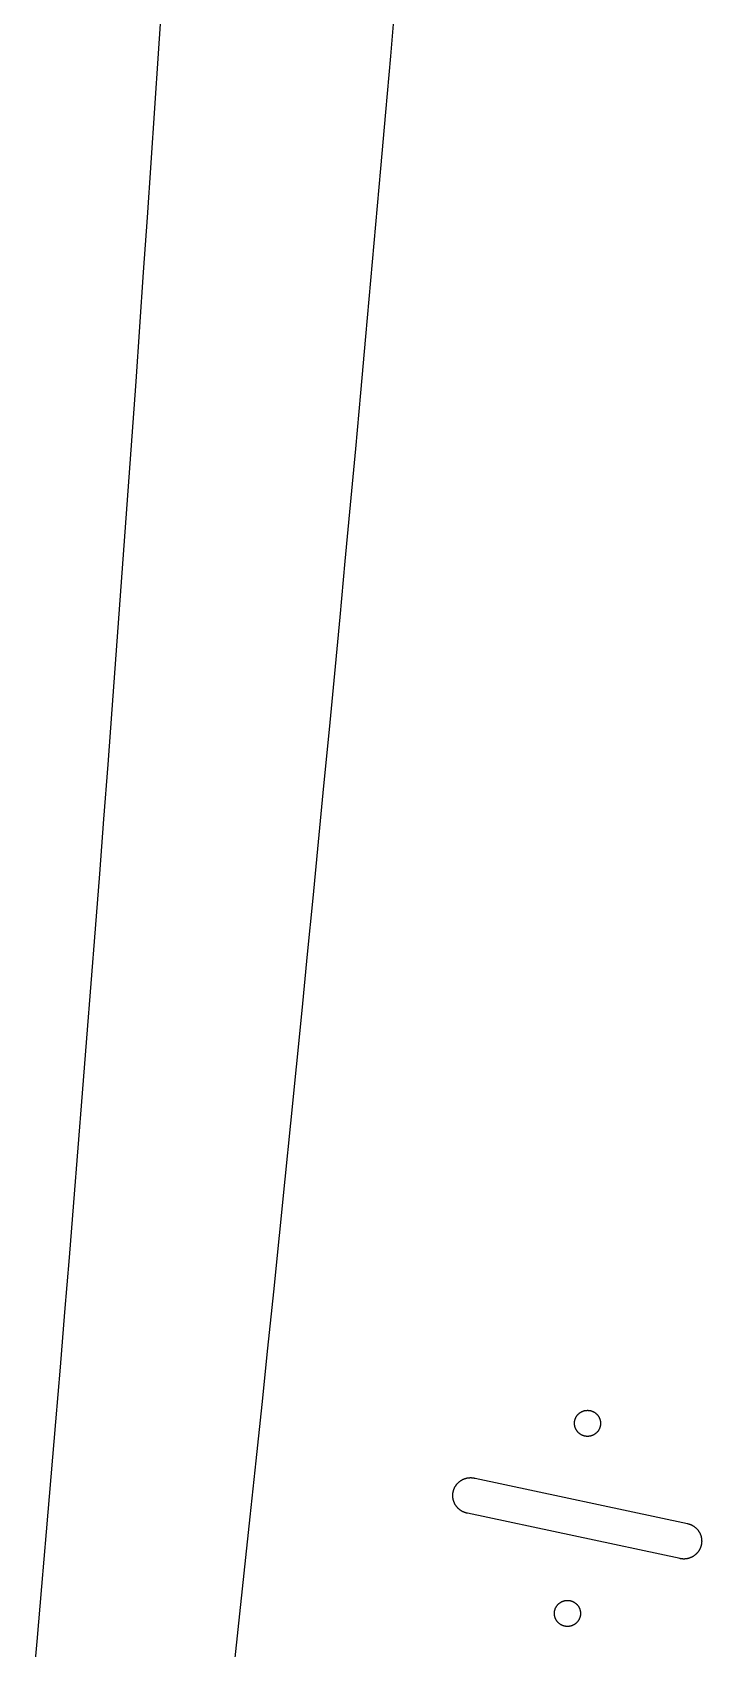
# Model space of a CAD drawing. Extents: x 50 to 1155, y -2400 to -33.
# Drawn here: x 548.7 to 754.2, y -1025.5 to -529.4 of the extents above; entities that cross this region are included whole.
import ezdxf

# ---------------------------------------------------------------- set-up
doc = ezdxf.new("R2010")
doc.units = 0
doc.layers.get('0').update_dxf_attribs({"color": 18, "linetype": 'CONTINUOUS'})

msp = doc.modelspace()

# ---------------------------------------------------------------- linework, layer by layer
at = {"color": 18}
for p, q in [((684.614, -973.21), (749.809, -987.14)), ((747.51, -997.9), (682.315, -983.96))]:
    msp.add_line(p, q, dxfattribs=at)
for points in [[(548.725, -1040.18, 0), (550.188, -1023.33, 0), (551.638, -1006.48, 0), (553.077, -989.639, 0), (554.504, -972.797, 0), (555.918, -955.959, 0), (557.321, -939.123, 0), (558.712, -922.29, 0), (560.091, -905.46, 0), (561.459, -888.632, 0), (562.814, -871.807, 0), (564.158, -854.985, 0), (565.489, -838.166, 0), (566.809, -821.35, 0), (568.117, -804.536, 0), (569.413, -787.725, 0), (570.697, -770.917, 0), (571.969, -754.112, 0), (573.23, -737.31, 0), (574.479, -720.51, 0), (575.716, -703.713, 0), (576.941, -686.92, 0), (578.154, -670.129, 0), (579.356, -653.341, 0), (580.545, -636.556, 0), (581.723, -619.774, 0), (582.89, -602.995, 0), (584.044, -586.218, 0), (585.187, -569.445, 0), (586.318, -552.675, 0), (587.437, -535.907, 0), (588.544, -519.143, 0)], [(610.073, -1037, 0), (611.93, -1019.7, 0), (613.773, -1002.41, 0), (615.604, -985.123, 0), (617.423, -967.838, 0), (619.228, -950.557, 0), (621.021, -933.278, 0), (622.8, -916.002, 0), (624.567, -898.729, 0), (626.322, -881.46, 0), (628.063, -864.194, 0), (629.792, -846.931, 0), (631.508, -829.671, 0), (633.211, -812.414, 0), (634.902, -795.16, 0), (636.579, -777.91, 0), (638.244, -760.662, 0), (639.897, -743.418, 0), (641.536, -726.178, 0), (643.163, -708.94, 0), (644.778, -691.706, 0), (646.379, -674.475, 0), (647.968, -657.247, 0), (649.545, -640.023, 0), (651.108, -622.802, 0), (652.659, -605.584, 0), (654.198, -588.37, 0), (655.724, -571.159, 0), (657.237, -553.951, 0), (658.737, -536.747, 0), (660.225, -519.546, 0)], [(719.126, -952.38, 0), (719.205, -952.381, 0), (719.285, -952.383, 0), (719.365, -952.387, 0), (719.446, -952.393, 0), (719.527, -952.4, 0), (719.609, -952.409, 0), (719.691, -952.42, 0), (719.774, -952.433, 0), (719.856, -952.447, 0), (719.939, -952.464, 0), (720.022, -952.482, 0), (720.106, -952.502, 0), (720.189, -952.524, 0), (720.272, -952.548, 0), (720.355, -952.574, 0), (720.438, -952.601, 0), (720.521, -952.631, 0), (720.604, -952.663, 0), (720.686, -952.697, 0), (720.767, -952.732, 0), (720.849, -952.77, 0), (720.929, -952.81, 0), (721.009, -952.851, 0), (721.089, -952.895, 0), (721.167, -952.94, 0), (721.245, -952.987, 0), (721.322, -953.037, 0), (721.398, -953.088, 0), (721.473, -953.141, 0), (721.547, -953.196, 0), (721.619, -953.252, 0), (721.691, -953.31, 0), (721.761, -953.37, 0), (721.829, -953.432, 0), (721.897, -953.495, 0), (721.963, -953.56, 0), (722.027, -953.626, 0), (722.09, -953.694, 0), (722.151, -953.763, 0), (722.21, -953.833, 0), (722.268, -953.905, 0), (722.324, -953.978, 0), (722.379, -954.052, 0), (722.431, -954.127, 0), (722.482, -954.203, 0), (722.531, -954.28, 0), (722.577, -954.358, 0), (722.622, -954.437, 0), (722.665, -954.517, 0), (722.707, -954.597, 0), (722.746, -954.678, 0), (722.783, -954.759, 0), (722.818, -954.841, 0), (722.851, -954.923, 0), (722.882, -955.006, 0), (722.912, -955.088, 0), (722.939, -955.171, 0), (722.964, -955.255, 0), (722.988, -955.338, 0), (723.009, -955.421, 0), (723.029, -955.504, 0), (723.047, -955.587, 0), (723.063, -955.67, 0), (723.077, -955.753, 0), (723.089, -955.835, 0), (723.099, -955.917, 0), (723.108, -955.999, 0), (723.115, -956.08, 0), (723.12, -956.161, 0), (723.124, -956.241, 0), (723.126, -956.321, 0), (723.126, -956.4, 0), (723.125, -956.479, 0), (723.122, -956.559, 0), (723.118, -956.639, 0), (723.111, -956.72, 0), (723.104, -956.802, 0), (723.094, -956.884, 0), (723.083, -956.966, 0), (723.07, -957.048, 0), (723.055, -957.131, 0), (723.038, -957.214, 0), (723.019, -957.297, 0), (722.999, -957.38, 0), (722.976, -957.464, 0), (722.952, -957.547, 0), (722.926, -957.63, 0), (722.897, -957.713, 0), (722.867, -957.796, 0), (722.835, -957.878, 0), (722.801, -957.96, 0), (722.764, -958.042, 0), (722.726, -958.123, 0), (722.686, -958.203, 0), (722.644, -958.283, 0), (722.6, -958.362, 0), (722.554, -958.441, 0), (722.506, -958.518, 0), (722.457, -958.595, 0), (722.405, -958.671, 0), (722.352, -958.745, 0), (722.297, -958.819, 0), (722.24, -958.891, 0), (722.181, -958.962, 0), (722.121, -959.032, 0), (722.059, -959.1, 0), (721.995, -959.167, 0), (721.93, -959.233, 0), (721.863, -959.297, 0), (721.795, -959.359, 0), (721.726, -959.42, 0), (721.655, -959.479, 0), (721.583, -959.536, 0), (721.51, -959.592, 0), (721.435, -959.646, 0), (721.36, -959.698, 0), (721.284, -959.748, 0), (721.206, -959.796, 0), (721.128, -959.843, 0), (721.049, -959.887, 0), (720.969, -959.93, 0), (720.889, -959.97, 0), (720.808, -960.009, 0), (720.727, -960.046, 0), (720.645, -960.081, 0), (720.562, -960.113, 0), (720.48, -960.144, 0), (720.397, -960.173, 0), (720.314, -960.2, 0), (720.231, -960.224, 0), (720.147, -960.247, 0), (720.064, -960.268, 0), (719.981, -960.288, 0), (719.898, -960.305, 0), (719.815, -960.32, 0), (719.732, -960.334, 0), (719.65, -960.346, 0), (719.568, -960.355, 0), (719.487, -960.364, 0), (719.406, -960.37, 0), (719.325, -960.375, 0), (719.245, -960.378, 0), (719.166, -960.38, 0), (719.086, -960.38, 0), (719.007, -960.378, 0), (718.927, -960.375, 0), (718.846, -960.37, 0), (718.765, -960.364, 0), (718.684, -960.355, 0), (718.602, -960.346, 0), (718.52, -960.334, 0), (718.437, -960.32, 0), (718.354, -960.305, 0), (718.271, -960.288, 0), (718.188, -960.268, 0), (718.105, -960.247, 0), (718.021, -960.224, 0), (717.938, -960.2, 0), (717.855, -960.173, 0), (717.772, -960.144, 0), (717.69, -960.113, 0), (717.607, -960.081, 0), (717.525, -960.046, 0), (717.444, -960.009, 0), (717.363, -959.97, 0), (717.283, -959.93, 0), (717.203, -959.887, 0), (717.124, -959.843, 0), (717.046, -959.796, 0), (716.968, -959.748, 0), (716.892, -959.698, 0), (716.817, -959.646, 0), (716.742, -959.592, 0), (716.669, -959.536, 0), (716.597, -959.479, 0), (716.526, -959.42, 0), (716.457, -959.359, 0), (716.389, -959.297, 0), (716.322, -959.233, 0), (716.257, -959.167, 0), (716.193, -959.1, 0), (716.131, -959.032, 0), (716.071, -958.962, 0), (716.012, -958.891, 0), (715.955, -958.819, 0), (715.9, -958.745, 0), (715.847, -958.671, 0), (715.795, -958.595, 0), (715.746, -958.518, 0), (715.698, -958.441, 0), (715.652, -958.362, 0), (715.608, -958.283, 0), (715.566, -958.203, 0), (715.526, -958.123, 0), (715.488, -958.042, 0), (715.451, -957.96, 0), (715.417, -957.878, 0), (715.385, -957.796, 0), (715.355, -957.713, 0), (715.326, -957.63, 0), (715.3, -957.547, 0), (715.276, -957.464, 0), (715.253, -957.38, 0), (715.233, -957.297, 0), (715.214, -957.214, 0), (715.197, -957.131, 0), (715.182, -957.048, 0), (715.169, -956.966, 0), (715.158, -956.884, 0), (715.148, -956.802, 0), (715.141, -956.72, 0), (715.134, -956.639, 0), (715.13, -956.559, 0), (715.127, -956.479, 0), (715.126, -956.4, 0), (715.126, -956.321, 0), (715.128, -956.241, 0), (715.132, -956.161, 0), (715.137, -956.08, 0), (715.144, -955.999, 0), (715.153, -955.917, 0), (715.163, -955.835, 0), (715.175, -955.753, 0), (715.189, -955.67, 0), (715.205, -955.587, 0), (715.223, -955.504, 0), (715.243, -955.421, 0), (715.264, -955.338, 0), (715.288, -955.255, 0), (715.313, -955.171, 0), (715.34, -955.088, 0), (715.37, -955.006, 0), (715.401, -954.923, 0), (715.434, -954.841, 0), (715.469, -954.759, 0), (715.506, -954.678, 0), (715.545, -954.597, 0), (715.587, -954.517, 0), (715.63, -954.437, 0), (715.675, -954.358, 0), (715.721, -954.28, 0), (715.77, -954.203, 0), (715.821, -954.127, 0), (715.873, -954.052, 0), (715.928, -953.978, 0), (715.984, -953.905, 0), (716.042, -953.833, 0), (716.101, -953.763, 0), (716.162, -953.694, 0), (716.225, -953.626, 0), (716.289, -953.56, 0), (716.355, -953.495, 0), (716.423, -953.432, 0), (716.491, -953.37, 0), (716.561, -953.31, 0), (716.633, -953.252, 0), (716.705, -953.196, 0), (716.779, -953.141, 0), (716.854, -953.088, 0), (716.93, -953.037, 0), (717.007, -952.987, 0), (717.085, -952.94, 0), (717.163, -952.895, 0), (717.243, -952.851, 0), (717.323, -952.81, 0), (717.403, -952.77, 0), (717.485, -952.732, 0), (717.566, -952.697, 0), (717.648, -952.663, 0), (717.731, -952.631, 0), (717.814, -952.601, 0), (717.897, -952.574, 0), (717.98, -952.548, 0), (718.063, -952.524, 0), (718.146, -952.502, 0), (718.23, -952.482, 0), (718.313, -952.464, 0), (718.396, -952.447, 0), (718.478, -952.433, 0), (718.561, -952.42, 0), (718.643, -952.409, 0), (718.725, -952.4, 0), (718.806, -952.393, 0), (718.887, -952.387, 0), (718.967, -952.383, 0), (719.047, -952.381, 0), (719.126, -952.38, 0)], [(682.315, -983.96, 0), (682.218, -983.942, 0), (682.122, -983.922, 0), (682.025, -983.9, 0), (681.927, -983.877, 0), (681.83, -983.851, 0), (681.733, -983.824, 0), (681.636, -983.795, 0), (681.539, -983.764, 0), (681.443, -983.73, 0), (681.346, -983.695, 0), (681.25, -983.658, 0), (681.154, -983.619, 0), (681.058, -983.578, 0), (680.963, -983.535, 0), (680.869, -983.491, 0), (680.775, -983.444, 0), (680.682, -983.395, 0), (680.589, -983.344, 0), (680.497, -983.292, 0), (680.406, -983.237, 0), (680.316, -983.181, 0), (680.226, -983.123, 0), (680.138, -983.063, 0), (680.051, -983.001, 0), (679.965, -982.937, 0), (679.88, -982.872, 0), (679.796, -982.805, 0), (679.713, -982.736, 0), (679.632, -982.666, 0), (679.552, -982.593, 0), (679.473, -982.52, 0), (679.396, -982.445, 0), (679.32, -982.368, 0), (679.246, -982.29, 0), (679.174, -982.21, 0), (679.103, -982.129, 0), (679.033, -982.047, 0), (678.966, -981.963, 0), (678.9, -981.879, 0), (678.836, -981.793, 0), (678.773, -981.706, 0), (678.713, -981.618, 0), (678.654, -981.529, 0), (678.597, -981.439, 0), (678.542, -981.348, 0), (678.489, -981.256, 0), (678.438, -981.164, 0), (678.388, -981.071, 0), (678.341, -980.977, 0), (678.296, -980.883, 0), (678.252, -980.788, 0), (678.211, -980.692, 0), (678.171, -980.597, 0), (678.133, -980.5, 0), (678.098, -980.404, 0), (678.064, -980.307, 0), (678.032, -980.21, 0), (678.002, -980.113, 0), (677.974, -980.016, 0), (677.948, -979.919, 0), (677.924, -979.822, 0), (677.902, -979.725, 0), (677.882, -979.628, 0), (677.863, -979.532, 0), (677.846, -979.435, 0), (677.832, -979.339, 0), (677.818, -979.243, 0), (677.807, -979.147, 0), (677.797, -979.052, 0), (677.789, -978.958, 0), (677.783, -978.863, 0), (677.778, -978.77, 0), (677.775, -978.677, 0), (677.774, -978.584, 0), (677.774, -978.492, 0), (677.776, -978.399, 0), (677.779, -978.306, 0), (677.784, -978.212, 0), (677.79, -978.118, 0), (677.799, -978.023, 0), (677.808, -977.928, 0), (677.82, -977.832, 0), (677.833, -977.736, 0), (677.849, -977.64, 0), (677.866, -977.544, 0), (677.884, -977.447, 0), (677.905, -977.35, 0), (677.928, -977.253, 0), (677.952, -977.156, 0), (677.978, -977.059, 0), (678.006, -976.962, 0), (678.036, -976.865, 0), (678.069, -976.768, 0), (678.103, -976.671, 0), (678.138, -976.575, 0), (678.176, -976.479, 0), (678.216, -976.383, 0), (678.258, -976.288, 0), (678.302, -976.193, 0), (678.347, -976.099, 0), (678.395, -976.005, 0), (678.445, -975.912, 0), (678.496, -975.82, 0), (678.549, -975.728, 0), (678.605, -975.637, 0), (678.662, -975.548, 0), (678.721, -975.459, 0), (678.782, -975.371, 0), (678.844, -975.284, 0), (678.909, -975.198, 0), (678.975, -975.114, 0), (679.043, -975.03, 0), (679.112, -974.948, 0), (679.183, -974.867, 0), (679.256, -974.788, 0), (679.331, -974.71, 0), (679.406, -974.634, 0), (679.484, -974.559, 0), (679.563, -974.485, 0), (679.643, -974.413, 0), (679.724, -974.343, 0), (679.807, -974.274, 0), (679.891, -974.207, 0), (679.976, -974.142, 0), (680.063, -974.079, 0), (680.15, -974.017, 0), (680.239, -973.958, 0), (680.328, -973.9, 0), (680.418, -973.844, 0), (680.51, -973.789, 0), (680.602, -973.737, 0), (680.694, -973.687, 0), (680.788, -973.638, 0), (680.882, -973.592, 0), (680.976, -973.547, 0), (681.071, -973.504, 0), (681.167, -973.464, 0), (681.263, -973.425, 0), (681.359, -973.388, 0), (681.456, -973.353, 0), (681.553, -973.321, 0), (681.649, -973.29, 0), (681.747, -973.261, 0), (681.844, -973.233, 0), (681.941, -973.208, 0), (682.038, -973.185, 0), (682.135, -973.163, 0), (682.232, -973.144, 0), (682.328, -973.126, 0), (682.425, -973.11, 0), (682.521, -973.096, 0), (682.616, -973.084, 0), (682.712, -973.073, 0), (682.807, -973.064, 0), (682.901, -973.057, 0), (682.995, -973.051, 0), (683.089, -973.047, 0), (683.182, -973.045, 0), (683.274, -973.044, 0)], [(683.274, -973.044, 0), (683.287, -973.044, 0), (683.301, -973.044, 0), (683.315, -973.044, 0), (683.328, -973.044, 0), (683.342, -973.045, 0), (683.356, -973.045, 0), (683.37, -973.045, 0), (683.383, -973.045, 0), (683.397, -973.046, 0), (683.411, -973.046, 0), (683.425, -973.046, 0), (683.438, -973.047, 0), (683.452, -973.047, 0), (683.466, -973.048, 0), (683.48, -973.048, 0), (683.494, -973.049, 0), (683.507, -973.049, 0), (683.521, -973.05, 0), (683.535, -973.05, 0), (683.549, -973.051, 0), (683.563, -973.052, 0), (683.577, -973.053, 0), (683.591, -973.053, 0), (683.605, -973.054, 0), (683.619, -973.055, 0), (683.632, -973.056, 0), (683.646, -973.057, 0), (683.66, -973.058, 0), (683.674, -973.059, 0), (683.688, -973.06, 0), (683.702, -973.061, 0), (683.716, -973.062, 0), (683.73, -973.063, 0), (683.744, -973.064, 0), (683.758, -973.066, 0), (683.773, -973.067, 0), (683.787, -973.068, 0), (683.801, -973.07, 0), (683.815, -973.071, 0), (683.829, -973.072, 0), (683.843, -973.074, 0), (683.857, -973.075, 0), (683.871, -973.077, 0), (683.885, -973.078, 0), (683.899, -973.08, 0), (683.914, -973.082, 0), (683.928, -973.083, 0), (683.942, -973.085, 0), (683.956, -973.087, 0), (683.97, -973.088, 0), (683.984, -973.09, 0), (683.999, -973.092, 0), (684.013, -973.094, 0), (684.027, -973.096, 0), (684.041, -973.098, 0), (684.055, -973.1, 0), (684.07, -973.102, 0), (684.084, -973.104, 0), (684.098, -973.106, 0), (684.112, -973.109, 0), (684.127, -973.111, 0), (684.141, -973.113, 0), (684.155, -973.115, 0), (684.169, -973.118, 0), (684.184, -973.12, 0), (684.198, -973.122, 0), (684.212, -973.125, 0), (684.227, -973.127, 0), (684.241, -973.13, 0), (684.255, -973.132, 0), (684.269, -973.135, 0), (684.284, -973.138, 0), (684.298, -973.14, 0), (684.312, -973.143, 0), (684.327, -973.146, 0), (684.341, -973.149, 0), (684.355, -973.152, 0), (684.37, -973.155, 0), (684.384, -973.157, 0), (684.398, -973.16, 0), (684.413, -973.163, 0), (684.427, -973.167, 0), (684.442, -973.17, 0), (684.456, -973.173, 0), (684.47, -973.176, 0), (684.485, -973.179, 0), (684.499, -973.182, 0), (684.513, -973.186, 0), (684.528, -973.189, 0), (684.542, -973.192, 0), (684.556, -973.196, 0), (684.571, -973.199, 0), (684.585, -973.203, 0), (684.6, -973.206, 0), (684.614, -973.21, 0)], [(749.809, -987.14, 0), (749.883, -987.156, 0), (749.956, -987.174, 0), (750.03, -987.192, 0), (750.104, -987.211, 0), (750.177, -987.232, 0), (750.251, -987.254, 0), (750.324, -987.277, 0), (750.398, -987.3, 0), (750.471, -987.325, 0), (750.545, -987.352, 0), (750.618, -987.379, 0), (750.691, -987.407, 0), (750.763, -987.437, 0), (750.836, -987.467, 0), (750.908, -987.499, 0), (750.98, -987.532, 0), (751.052, -987.566, 0), (751.123, -987.601, 0), (751.194, -987.637, 0), (751.265, -987.675, 0), (751.335, -987.713, 0), (751.405, -987.753, 0), (751.475, -987.793, 0), (751.544, -987.835, 0), (751.612, -987.878, 0), (751.68, -987.922, 0), (751.747, -987.967, 0), (751.814, -988.013, 0), (751.88, -988.06, 0), (751.946, -988.108, 0), (752.011, -988.157, 0), (752.075, -988.207, 0), (752.138, -988.258, 0), (752.201, -988.31, 0), (752.263, -988.363, 0), (752.324, -988.417, 0), (752.385, -988.472, 0), (752.445, -988.528, 0), (752.504, -988.584, 0), (752.562, -988.642, 0), (752.619, -988.7, 0), (752.675, -988.76, 0), (752.731, -988.82, 0), (752.785, -988.881, 0), (752.839, -988.942, 0), (752.891, -989.005, 0), (752.943, -989.068, 0), (752.994, -989.132, 0), (753.043, -989.196, 0), (753.092, -989.261, 0), (753.14, -989.327, 0), (753.186, -989.393, 0), (753.232, -989.46, 0), (753.276, -989.528, 0), (753.32, -989.596, 0), (753.362, -989.665, 0), (753.403, -989.734, 0), (753.443, -989.803, 0), (753.483, -989.873, 0), (753.521, -989.944, 0), (753.557, -990.015, 0), (753.593, -990.086, 0), (753.628, -990.157, 0), (753.661, -990.229, 0), (753.694, -990.301, 0), (753.725, -990.374, 0), (753.755, -990.446, 0), (753.784, -990.519, 0), (753.812, -990.592, 0), (753.839, -990.666, 0), (753.865, -990.739, 0), (753.889, -990.812, 0), (753.913, -990.886, 0), (753.935, -990.96, 0), (753.956, -991.033, 0), (753.976, -991.107, 0), (753.995, -991.181, 0), (754.013, -991.254, 0), (754.03, -991.328, 0), (754.046, -991.401, 0), (754.061, -991.475, 0), (754.074, -991.548, 0), (754.087, -991.621, 0), (754.099, -991.694, 0), (754.109, -991.767, 0), (754.119, -991.84, 0), (754.127, -991.912, 0), (754.135, -991.984, 0), (754.141, -992.056, 0), (754.147, -992.128, 0), (754.152, -992.2, 0), (754.155, -992.271, 0), (754.158, -992.342, 0), (754.16, -992.412, 0), (754.161, -992.482, 0), (754.161, -992.552, 0), (754.16, -992.622, 0), (754.158, -992.693, 0), (754.156, -992.763, 0), (754.152, -992.835, 0), (754.147, -992.906, 0), (754.142, -992.978, 0), (754.135, -993.05, 0), (754.128, -993.122, 0), (754.119, -993.194, 0), (754.11, -993.267, 0), (754.1, -993.34, 0), (754.088, -993.413, 0), (754.075, -993.486, 0), (754.062, -993.559, 0), (754.047, -993.633, 0), (754.032, -993.706, 0), (754.015, -993.78, 0), (753.997, -993.853, 0), (753.978, -993.927, 0), (753.958, -994.001, 0), (753.937, -994.074, 0), (753.914, -994.148, 0), (753.891, -994.222, 0), (753.867, -994.295, 0), (753.841, -994.368, 0), (753.814, -994.442, 0), (753.787, -994.515, 0), (753.758, -994.588, 0), (753.728, -994.66, 0), (753.696, -994.733, 0), (753.664, -994.805, 0), (753.631, -994.877, 0), (753.596, -994.948, 0), (753.56, -995.019, 0), (753.524, -995.09, 0), (753.486, -995.161, 0), (753.447, -995.231, 0), (753.407, -995.301, 0), (753.365, -995.37, 0), (753.323, -995.438, 0), (753.28, -995.506, 0), (753.235, -995.574, 0), (753.19, -995.641, 0), (753.143, -995.708, 0), (753.096, -995.773, 0), (753.047, -995.839, 0), (752.998, -995.903, 0), (752.947, -995.967, 0), (752.895, -996.03, 0), (752.843, -996.093, 0), (752.789, -996.154, 0), (752.735, -996.215, 0), (752.68, -996.275, 0), (752.623, -996.335, 0), (752.566, -996.393, 0), (752.508, -996.451, 0), (752.45, -996.508, 0), (752.39, -996.563, 0), (752.329, -996.618, 0), (752.268, -996.672, 0), (752.206, -996.726, 0), (752.143, -996.778, 0), (752.08, -996.829, 0), (752.016, -996.879, 0), (751.951, -996.928, 0), (751.885, -996.976, 0), (751.819, -997.023, 0), (751.753, -997.07, 0), (751.685, -997.115, 0), (751.618, -997.159, 0), (751.549, -997.201, 0), (751.48, -997.243, 0), (751.411, -997.284, 0), (751.341, -997.324, 0), (751.271, -997.362, 0), (751.2, -997.4, 0), (751.129, -997.436, 0), (751.058, -997.471, 0), (750.986, -997.505, 0), (750.914, -997.538, 0), (750.842, -997.57, 0), (750.769, -997.601, 0), (750.697, -997.63, 0), (750.624, -997.659, 0), (750.551, -997.686, 0), (750.477, -997.712, 0), (750.404, -997.738, 0), (750.33, -997.762, 0), (750.257, -997.784, 0), (750.183, -997.806, 0), (750.11, -997.827, 0), (750.036, -997.846, 0), (749.962, -997.865, 0), (749.889, -997.882, 0), (749.815, -997.899, 0), (749.742, -997.914, 0), (749.668, -997.928, 0), (749.595, -997.941, 0), (749.522, -997.953, 0), (749.449, -997.965, 0), (749.376, -997.975, 0), (749.303, -997.984, 0), (749.231, -997.992, 0), (749.159, -997.999, 0), (749.087, -998.005, 0), (749.016, -998.01, 0), (748.944, -998.014, 0), (748.873, -998.017, 0), (748.803, -998.02, 0), (748.732, -998.021, 0), (748.662, -998.021, 0), (748.592, -998.021, 0), (748.522, -998.02, 0), (748.451, -998.017, 0), (748.381, -998.014, 0), (748.309, -998.01, 0), (748.238, -998.005, 0), (748.166, -997.999, 0), (748.094, -997.992, 0), (748.021, -997.984, 0), (747.949, -997.975, 0), (747.876, -997.965, 0), (747.803, -997.954, 0), (747.73, -997.942, 0), (747.657, -997.929, 0), (747.583, -997.915, 0), (747.51, -997.9, 0)], [(712.963, -1010.72, 0), (713.042, -1010.72, 0), (713.122, -1010.72, 0), (713.202, -1010.73, 0), (713.283, -1010.73, 0), (713.364, -1010.74, 0), (713.446, -1010.75, 0), (713.528, -1010.76, 0), (713.611, -1010.77, 0), (713.693, -1010.79, 0), (713.776, -1010.8, 0), (713.859, -1010.82, 0), (713.943, -1010.84, 0), (714.026, -1010.86, 0), (714.109, -1010.89, 0), (714.192, -1010.91, 0), (714.275, -1010.94, 0), (714.358, -1010.97, 0), (714.441, -1011, 0), (714.523, -1011.04, 0), (714.604, -1011.07, 0), (714.686, -1011.11, 0), (714.766, -1011.15, 0), (714.846, -1011.19, 0), (714.926, -1011.23, 0), (715.004, -1011.28, 0), (715.082, -1011.33, 0), (715.159, -1011.38, 0), (715.235, -1011.43, 0), (715.31, -1011.48, 0), (715.384, -1011.54, 0), (715.456, -1011.59, 0), (715.528, -1011.65, 0), (715.598, -1011.71, 0), (715.666, -1011.77, 0), (715.734, -1011.84, 0), (715.8, -1011.9, 0), (715.864, -1011.97, 0), (715.927, -1012.03, 0), (715.988, -1012.1, 0), (716.047, -1012.17, 0), (716.105, -1012.24, 0), (716.161, -1012.32, 0), (716.216, -1012.39, 0), (716.268, -1012.47, 0), (716.319, -1012.54, 0), (716.368, -1012.62, 0), (716.414, -1012.7, 0), (716.459, -1012.78, 0), (716.502, -1012.86, 0), (716.544, -1012.94, 0), (716.583, -1013.02, 0), (716.62, -1013.1, 0), (716.655, -1013.18, 0), (716.688, -1013.26, 0), (716.719, -1013.35, 0), (716.749, -1013.43, 0), (716.776, -1013.51, 0), (716.801, -1013.59, 0), (716.825, -1013.68, 0), (716.846, -1013.76, 0), (716.866, -1013.84, 0), (716.884, -1013.93, 0), (716.9, -1014.01, 0), (716.914, -1014.09, 0), (716.926, -1014.18, 0), (716.936, -1014.26, 0), (716.945, -1014.34, 0), (716.952, -1014.42, 0), (716.957, -1014.5, 0), (716.961, -1014.58, 0), (716.963, -1014.66, 0), (716.963, -1014.74, 0), (716.962, -1014.82, 0), (716.959, -1014.9, 0), (716.955, -1014.98, 0), (716.948, -1015.06, 0), (716.941, -1015.14, 0), (716.931, -1015.22, 0), (716.92, -1015.31, 0), (716.907, -1015.39, 0), (716.892, -1015.47, 0), (716.875, -1015.55, 0), (716.856, -1015.64, 0), (716.836, -1015.72, 0), (716.813, -1015.8, 0), (716.789, -1015.89, 0), (716.763, -1015.97, 0), (716.734, -1016.05, 0), (716.704, -1016.14, 0), (716.672, -1016.22, 0), (716.638, -1016.3, 0), (716.601, -1016.38, 0), (716.563, -1016.46, 0), (716.523, -1016.54, 0), (716.481, -1016.62, 0), (716.437, -1016.7, 0), (716.391, -1016.78, 0), (716.343, -1016.86, 0), (716.294, -1016.94, 0), (716.242, -1017.01, 0), (716.189, -1017.09, 0), (716.134, -1017.16, 0), (716.077, -1017.23, 0), (716.018, -1017.3, 0), (715.958, -1017.37, 0), (715.896, -1017.44, 0), (715.832, -1017.51, 0), (715.767, -1017.57, 0), (715.7, -1017.64, 0), (715.632, -1017.7, 0), (715.563, -1017.76, 0), (715.492, -1017.82, 0), (715.42, -1017.88, 0), (715.347, -1017.93, 0), (715.272, -1017.99, 0), (715.197, -1018.04, 0), (715.121, -1018.09, 0), (715.043, -1018.14, 0), (714.965, -1018.18, 0), (714.886, -1018.23, 0), (714.806, -1018.27, 0), (714.726, -1018.31, 0), (714.645, -1018.35, 0), (714.564, -1018.39, 0), (714.482, -1018.42, 0), (714.399, -1018.45, 0), (714.317, -1018.48, 0), (714.234, -1018.51, 0), (714.151, -1018.54, 0), (714.068, -1018.56, 0), (713.984, -1018.59, 0), (713.901, -1018.61, 0), (713.818, -1018.63, 0), (713.735, -1018.64, 0), (713.652, -1018.66, 0), (713.569, -1018.67, 0), (713.487, -1018.69, 0), (713.405, -1018.7, 0), (713.324, -1018.7, 0), (713.243, -1018.71, 0), (713.162, -1018.72, 0), (713.082, -1018.72, 0), (713.003, -1018.72, 0), (712.923, -1018.72, 0), (712.844, -1018.72, 0), (712.764, -1018.72, 0), (712.683, -1018.71, 0), (712.602, -1018.7, 0), (712.521, -1018.7, 0), (712.439, -1018.69, 0), (712.357, -1018.67, 0), (712.274, -1018.66, 0), (712.191, -1018.64, 0), (712.108, -1018.63, 0), (712.025, -1018.61, 0), (711.942, -1018.59, 0), (711.858, -1018.56, 0), (711.775, -1018.54, 0), (711.692, -1018.51, 0), (711.609, -1018.48, 0), (711.527, -1018.45, 0), (711.444, -1018.42, 0), (711.362, -1018.39, 0), (711.281, -1018.35, 0), (711.2, -1018.31, 0), (711.12, -1018.27, 0), (711.04, -1018.23, 0), (710.961, -1018.18, 0), (710.883, -1018.14, 0), (710.805, -1018.09, 0), (710.729, -1018.04, 0), (710.654, -1017.99, 0), (710.579, -1017.93, 0), (710.506, -1017.88, 0), (710.434, -1017.82, 0), (710.363, -1017.76, 0), (710.294, -1017.7, 0), (710.226, -1017.64, 0), (710.159, -1017.57, 0), (710.094, -1017.51, 0), (710.03, -1017.44, 0), (709.968, -1017.37, 0), (709.908, -1017.3, 0), (709.849, -1017.23, 0), (709.792, -1017.16, 0), (709.737, -1017.09, 0), (709.684, -1017.01, 0), (709.632, -1016.94, 0), (709.583, -1016.86, 0), (709.535, -1016.78, 0), (709.489, -1016.7, 0), (709.445, -1016.62, 0), (709.403, -1016.54, 0), (709.363, -1016.46, 0), (709.325, -1016.38, 0), (709.288, -1016.3, 0), (709.254, -1016.22, 0), (709.222, -1016.14, 0), (709.192, -1016.05, 0), (709.163, -1015.97, 0), (709.137, -1015.89, 0), (709.113, -1015.8, 0), (709.09, -1015.72, 0), (709.07, -1015.64, 0), (709.051, -1015.55, 0), (709.034, -1015.47, 0), (709.019, -1015.39, 0), (709.006, -1015.31, 0), (708.995, -1015.22, 0), (708.985, -1015.14, 0), (708.978, -1015.06, 0), (708.971, -1014.98, 0), (708.967, -1014.9, 0), (708.964, -1014.82, 0), (708.963, -1014.74, 0), (708.963, -1014.66, 0), (708.965, -1014.58, 0), (708.969, -1014.5, 0), (708.974, -1014.42, 0), (708.981, -1014.34, 0), (708.99, -1014.26, 0), (709, -1014.18, 0), (709.012, -1014.09, 0), (709.026, -1014.01, 0), (709.042, -1013.93, 0), (709.06, -1013.84, 0), (709.08, -1013.76, 0), (709.101, -1013.68, 0), (709.125, -1013.59, 0), (709.15, -1013.51, 0), (709.177, -1013.43, 0), (709.207, -1013.35, 0), (709.238, -1013.26, 0), (709.271, -1013.18, 0), (709.306, -1013.1, 0), (709.343, -1013.02, 0), (709.382, -1012.94, 0), (709.424, -1012.86, 0), (709.467, -1012.78, 0), (709.512, -1012.7, 0), (709.558, -1012.62, 0), (709.607, -1012.54, 0), (709.658, -1012.47, 0), (709.71, -1012.39, 0), (709.765, -1012.32, 0), (709.821, -1012.24, 0), (709.879, -1012.17, 0), (709.938, -1012.1, 0), (709.999, -1012.03, 0), (710.062, -1011.97, 0), (710.126, -1011.9, 0), (710.192, -1011.84, 0), (710.26, -1011.77, 0), (710.328, -1011.71, 0), (710.398, -1011.65, 0), (710.47, -1011.59, 0), (710.542, -1011.54, 0), (710.616, -1011.48, 0), (710.691, -1011.43, 0), (710.767, -1011.38, 0), (710.844, -1011.33, 0), (710.922, -1011.28, 0), (711, -1011.23, 0), (711.08, -1011.19, 0), (711.16, -1011.15, 0), (711.24, -1011.11, 0), (711.322, -1011.07, 0), (711.403, -1011.04, 0), (711.485, -1011, 0), (711.568, -1010.97, 0), (711.651, -1010.94, 0), (711.734, -1010.91, 0), (711.817, -1010.89, 0), (711.9, -1010.86, 0), (711.983, -1010.84, 0), (712.067, -1010.82, 0), (712.15, -1010.8, 0), (712.233, -1010.79, 0), (712.315, -1010.77, 0), (712.398, -1010.76, 0), (712.48, -1010.75, 0), (712.562, -1010.74, 0), (712.643, -1010.73, 0), (712.724, -1010.73, 0), (712.804, -1010.72, 0), (712.884, -1010.72, 0), (712.963, -1010.72, 0)]]:
    msp.add_polyline3d(points, dxfattribs=at)

doc.saveas('drawing.dxf')
